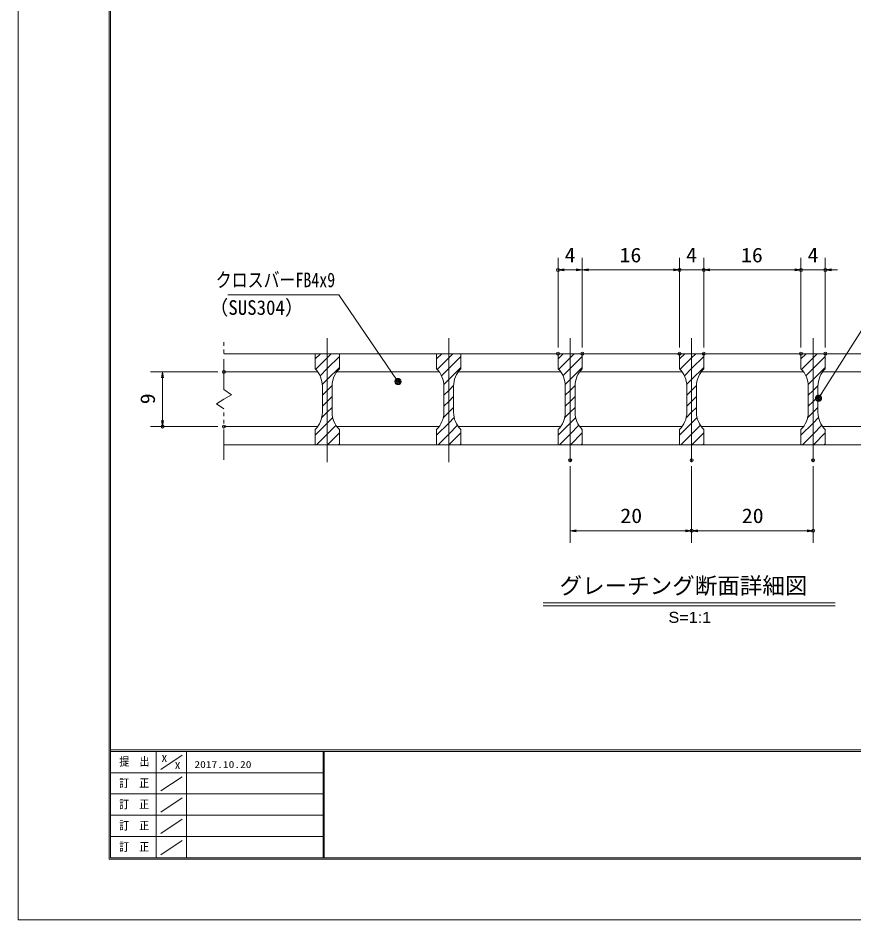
# Model space of a CAD drawing. Units: millimetres, scale not verified, with parts at other scales. Extents: x -1050 to 1050, y -742 to 742.
# Drawn here: x -1050 to -362, y -742 to 0 of the extents above; entities that cross this region are included whole.
import ezdxf
from ezdxf.enums import TextEntityAlignment as Align

# ---------------------------------------------------------------- set-up
doc = ezdxf.new("R2010")
doc.units = ezdxf.units.MM
doc.header["$LTSCALE"] = 5
doc.header["$PDMODE"] = 32
doc.header["$PDSIZE"] = 2.5
doc.linetypes.add('CHAIN1', pattern=[8, 5, -1, 1, -1])
doc.linetypes.add('DOUBLE_CHAIN1', pattern=[8.8, 5, -1, 0.6, -0.6, 0.6, -1])
for name, color, linetype, lineweight in [('0-0_7-図\u3000枠', 4, 'Continuous', 9), ('0-3_寸法注釈', 2, 'Continuous', 9), ('0-4_0', 2, 'Continuous', 9), ('0-5_DEFPOINTS', 134, 'Continuous', 9), ('0-6_蓋', 5, 'Continuous', 9), ('0-7_想像線', 134, 'DOUBLE_CHAIN1', 9), ('0-8_中心線', 6, 'CHAIN1', 9), ('0-9_ハッチング', 4, 'Continuous', 9)]:
    doc.layers.add(name, color=color, linetype=linetype, lineweight=lineweight)
doc.styles.add('HG丸ｺﾞｼｯｸM-PRO', font='')
doc.styles.add('ＭＳ ゴシック', font='')
doc.styles.get('HG丸ｺﾞｼｯｸM-PRO').set_extended_font_data('HG丸ｺﾞｼｯｸM-PRO')
doc.styles.get('ＭＳ ゴシック').set_extended_font_data('MS Gothic')

# ---------------------------------------------------------------- blocks, each defined once
blk = doc.blocks.new('_OPEN')
at = {"layer": '0-4_0'}
blk.add_line((0, 0), (-5, 0), dxfattribs=at)
blk.add_lwpolyline([(-5, 0.833), (0, 0), (-5, -0.833)], dxfattribs=at)
blk = doc.blocks.new('_Dot')
at = {"layer": '0-4_0'}
for p, q in [((-2.5, 0), (-5, 0)), ((2.445, 0.5), (-2.445, 0.5)), ((1.997, 1.5), (-1.997, 1.5)), ((2.289, -0.995), (-2.289, -0.995)), ((1.499, -1.995), (-1.499, -1.995))]:
    blk.add_line(p, q, dxfattribs=at)
for points in [[(2.5, 0), (2.48, 0.313), (2.421, 0.622), (2.324, 0.92), (2.191, 1.204), (2.023, 1.469), (1.822, 1.711), (1.594, 1.926), (1.34, 2.111), (1.064, 2.262), (0.773, 2.378), (0.468, 2.456), (0.157, 2.495), (-0.157, 2.495), (-0.468, 2.456), (-0.773, 2.378), (-1.064, 2.262), (-1.34, 2.111), (-1.594, 1.926), (-1.822, 1.711), (-2.023, 1.469), (-2.191, 1.204), (-2.324, 0.92), (-2.421, 0.622), (-2.48, 0.313), (-2.5, 0), (0, 0)], [(-2.5, 0), (-2.48, -0.313), (-2.421, -0.622), (-2.324, -0.92), (-2.191, -1.204), (-2.023, -1.469), (-1.822, -1.711), (-1.594, -1.926), (-1.34, -2.111), (-1.064, -2.262), (-0.773, -2.378), (-0.468, -2.456), (-0.157, -2.495), (0.157, -2.495), (0.468, -2.456), (0.773, -2.378), (1.064, -2.262), (1.34, -2.111), (1.594, -1.926), (1.822, -1.711), (2.023, -1.469), (2.191, -1.204), (2.324, -0.92), (2.421, -0.622), (2.48, -0.313), (2.5, 0), (0, 0)]]:
    blk.add_lwpolyline(points, close=True, dxfattribs=at)

msp = doc.modelspace()

# ---------------------------------------------------------------- linework, layer by layer
at = {"layer": '0-0_7-図\u3000枠'}
for p, q in [((-975, -692.5), (-975, 692.5)), ((-973.75, -691.25), (-973.75, 691.25)), ((998.75, -602.5), (-973.75, -602.5)), ((998.75, -603.75), (-973.75, -603.75)), ((-936.25, -691.192), (-936.25, -603.75)), ((-932.5, -618.606), (-915, -606.924)), ((-911.25, -603.75), (-911.25, -691.192)), ((-798.75, -603.75), (-798.75, -691.192)), ((-798, -603.75), (-798, -691.192)), ((-798.75, -621.25), (-973.75, -621.25)), ((-932.5, -636.247), (-915, -624.565)), ((-798.75, -638.75), (-973.75, -638.75)), ((-932.5, -653.747), (-915, -642.065)), ((-798.75, -656.25), (-973.75, -656.25)), ((-932.5, -671.247), (-915, -659.565)), ((-798.75, -673.75), (-973.75, -673.75)), ((-932.5, -688.747), (-915, -677.065)), ((1000, -692.5), (-975, -692.5)), ((998.75, -691.25), (-973.75, -691.25))]:
    msp.add_line(p, q, dxfattribs=at)
at = {"layer": '0-3_寸法注釈'}
for p, q in [((-605.45, -271.308), (-605.45, -197.4)), ((-585.45, -271.308), (-585.45, -197.4)), ((-585.45, -271.308), (-585.45, -197.4)), ((-505.45, -271.308), (-505.45, -197.4)), ((-505.45, -271.308), (-505.45, -197.4)), ((-485.45, -271.308), (-485.45, -197.4)), ((-485.45, -271.308), (-485.45, -197.4)), ((-405.45, -271.308), (-405.45, -197.4)), ((-405.45, -271.308), (-405.45, -197.4)), ((-385.45, -271.308), (-385.45, -197.4)), ((-590.45, -207.4), (-600.45, -207.4)), ((-580.45, -207.4), (-510.45, -207.4)), ((-510.45, -207.4), (-515.45, -207.4)), ((-505.45, -207.4), (-485.45, -207.4)), ((-480.45, -207.4), (-475.45, -207.4)), ((-480.45, -207.4), (-410.45, -207.4)), ((-410.45, -207.4), (-415.45, -207.4)), ((-405.45, -207.4), (-385.45, -207.4)), ((-380.45, -207.4), (-375.45, -207.4)), ((-885.45, -291.308), (-940.989, -291.308)), ((-930.989, -296.308), (-930.989, -331.308)), ((-885.45, -336.308), (-940.989, -336.308)), ((-595.45, -369.01), (-595.45, -432.029)), ((-495.45, -369.01), (-495.45, -432.029)), ((-495.45, -369.01), (-495.45, -432.029)), ((-395.45, -369.01), (-395.45, -432.029)), ((-590.45, -422.029), (-500.45, -422.029)), ((-490.45, -422.029), (-400.45, -422.029)), ((-617.576, -481.327), (-377.371, -481.327)), ((-617.576, -483.827), (-377.371, -483.827))]:
    msp.add_line(p, q, dxfattribs=at)
for points in [[(-877.188, -227.884), (-786.015, -227.884), (-737.754, -298.417)], [(-239.764, -227.917), (-336.954, -227.917), (-390.465, -312.166)]]:
    msp.add_lwpolyline(points, dxfattribs=at)
at = {"layer": '0-5_DEFPOINTS'}
msp.add_lwpolyline([(-1050, -742.5), (-1050, 742.5), (1050, 742.5), (1050, -742.5)], close=True, dxfattribs=at)
for p in [(-605.45, -207.4), (-505.45, -207.4), (-485.45, -207.4), (-405.45, -207.4), (-385.45, -207.4), (-605.45, -276.308), (-585.45, -276.308), (-505.45, -276.308), (-485.45, -276.308), (-405.45, -276.308), (-385.45, -276.308), (-880.45, -291.308), (-930.989, -336.308), (-880.45, -336.308), (-595.45, -364.01), (-495.45, -364.01), (-395.45, -364.01), (-495.45, -422.029), (-395.45, -422.029)]:
    msp.add_point(p, dxfattribs=at)
at = {"layer": '0-6_蓋'}
for p, q in [((-880.45, -276.308), (-110.45, -276.308)), ((-785.45, -276.308), (-805.45, -276.308)), ((-805.45, -288.808), (-805.45, -276.308)), ((-785.45, -288.808), (-785.45, -276.308)), ((-685.45, -276.308), (-705.45, -276.308)), ((-705.45, -288.808), (-705.45, -276.308)), ((-685.45, -288.808), (-685.45, -276.308)), ((-585.45, -276.308), (-605.45, -276.308)), ((-605.45, -288.808), (-605.45, -276.308)), ((-585.45, -288.808), (-585.45, -276.308)), ((-485.45, -276.308), (-505.45, -276.308)), ((-505.45, -288.808), (-505.45, -276.308)), ((-485.45, -288.808), (-485.45, -276.308)), ((-385.45, -276.308), (-405.45, -276.308)), ((-405.45, -288.808), (-405.45, -276.308)), ((-385.45, -288.808), (-385.45, -276.308)), ((-880.45, -291.308), (-803.289, -291.308)), ((-787.611, -291.308), (-703.289, -291.308)), ((-687.611, -291.308), (-603.289, -291.308)), ((-587.611, -291.308), (-503.289, -291.308)), ((-487.611, -291.308), (-403.289, -291.308)), ((-387.611, -291.308), (-303.289, -291.308)), ((-799.45, -303.091), (-799.45, -324.525)), ((-791.45, -303.091), (-791.45, -324.525)), ((-699.45, -303.091), (-699.45, -324.525)), ((-691.45, -303.091), (-691.45, -324.525)), ((-599.45, -303.091), (-599.45, -324.525)), ((-591.45, -303.091), (-591.45, -324.525)), ((-499.45, -303.091), (-499.45, -324.525)), ((-491.45, -303.091), (-491.45, -324.525)), ((-399.45, -303.091), (-399.45, -324.525)), ((-391.45, -303.091), (-391.45, -324.525)), ((-880.45, -336.308), (-803.289, -336.308)), ((-805.45, -338.808), (-805.45, -351.308)), ((-787.611, -336.308), (-703.289, -336.308)), ((-785.45, -338.808), (-785.45, -351.308)), ((-705.45, -338.808), (-705.45, -351.308)), ((-687.611, -336.308), (-603.289, -336.308)), ((-685.45, -338.808), (-685.45, -351.308)), ((-605.45, -338.808), (-605.45, -351.308)), ((-587.611, -336.308), (-503.289, -336.308)), ((-585.45, -338.808), (-585.45, -351.308)), ((-505.45, -338.808), (-505.45, -351.308)), ((-487.611, -336.308), (-403.289, -336.308)), ((-485.45, -338.808), (-485.45, -351.308)), ((-405.45, -338.808), (-405.45, -351.308)), ((-387.611, -336.308), (-303.289, -336.308)), ((-385.45, -338.808), (-385.45, -351.308)), ((-880.45, -351.308), (-110.45, -351.308)), ((-805.45, -351.308), (-785.45, -351.308)), ((-705.45, -351.308), (-685.45, -351.308)), ((-605.45, -351.308), (-585.45, -351.308)), ((-505.45, -351.308), (-485.45, -351.308)), ((-405.45, -351.308), (-385.45, -351.308))]:
    msp.add_line(p, q, dxfattribs=at)
for centre, start, end in [((-819.45, -303.091), 0, 45.573), ((-771.45, -303.091), 134.427, 180), ((-719.45, -303.091), 0, 45.573), ((-671.45, -303.091), 134.427, 180), ((-619.45, -303.091), 0, 45.573), ((-571.45, -303.091), 134.427, 180), ((-519.45, -303.091), 0, 45.573), ((-471.45, -303.091), 134.427, 180), ((-419.45, -303.091), 0, 45.573), ((-371.45, -303.091), 134.427, 180), ((-819.45, -324.525), 314.427, 0), ((-771.45, -324.525), 180, 225.573), ((-719.45, -324.525), 314.427, 0), ((-671.45, -324.525), 180, 225.573), ((-619.45, -324.525), 314.427, 0), ((-571.45, -324.525), 180, 225.573), ((-519.45, -324.525), 314.427, 0), ((-471.45, -324.525), 180, 225.573), ((-419.45, -324.525), 314.427, 0), ((-371.45, -324.525), 180, 225.573)]:
    msp.add_arc(centre, 20, start, end, dxfattribs=at)
at = {"layer": '0-7_想像線'}
for p, q in [((-880.45, -305.859), (-880.45, -263.808)), ((-880.45, -305.859), (-874.157, -310.072)), ((-874.157, -310.072), (-880.45, -313.808)), ((-880.45, -363.808), (-880.45, -321.757))]:
    msp.add_line(p, q, dxfattribs=at)
msp.add_lwpolyline([(-880.45, -321.757), (-886.743, -317.545), (-880.45, -313.808)], dxfattribs=at)
at = {"layer": '0-8_中心線'}
for p, q in [((-795.45, -365.535), (-795.45, -263.606)), ((-695.45, -365.535), (-695.45, -263.606)), ((-595.45, -365.535), (-595.45, -263.606)), ((-495.45, -365.535), (-495.45, -263.606)), ((-395.45, -365.535), (-395.45, -263.606))]:
    msp.add_line(p, q, dxfattribs=at)
at = {"layer": '0-9_ハッチング'}
for p, q in [((-805.45, -276.308), (-805.45, -288.808)), ((-805.45, -280.665), (-801.093, -276.308)), ((-705.45, -276.308), (-705.45, -288.808)), ((-705.45, -280.665), (-701.093, -276.308)), ((-605.45, -276.308), (-605.45, -288.808)), ((-605.45, -280.665), (-601.093, -276.308)), ((-505.45, -276.308), (-505.45, -288.808)), ((-505.45, -280.665), (-501.093, -276.308)), ((-405.45, -276.308), (-405.45, -288.808)), ((-405.45, -280.665), (-401.093, -276.308)), ((-799.45, -303.091), (-799.45, -324.525)), ((-791.45, -324.525), (-791.45, -303.091)), ((-699.45, -303.091), (-699.45, -324.525)), ((-691.45, -324.525), (-691.45, -303.091)), ((-599.45, -303.091), (-599.45, -324.525)), ((-591.45, -324.525), (-591.45, -303.091)), ((-499.45, -303.091), (-499.45, -324.525)), ((-491.45, -324.525), (-491.45, -303.091)), ((-399.45, -303.091), (-399.45, -324.525)), ((-391.45, -324.525), (-391.45, -303.091)), ((-795.271, -351.308), (-785.45, -341.488)), ((-695.271, -351.308), (-685.45, -341.488)), ((-595.271, -351.308), (-585.45, -341.488)), ((-495.271, -351.308), (-485.45, -341.488)), ((-395.271, -351.308), (-385.45, -341.488)), ((-786.29, -351.308), (-785.45, -350.468)), ((-686.29, -351.308), (-685.45, -350.468)), ((-586.29, -351.308), (-585.45, -350.468)), ((-486.29, -351.308), (-485.45, -350.468)), ((-386.29, -351.308), (-385.45, -350.468))]:
    msp.add_line(p, q, dxfattribs=at)
for points in [[(-805.45, -338.808), (-805.45, -351.308), (-795.45, -351.308), (-795.45, -276.308), (-805.45, -276.308)], [(-805.061, -289.256), (-795.45, -279.646), (-792.113, -276.308)], [(-801.402, -294.578), (-795.45, -288.626), (-785.45, -278.626)], [(-795.45, -276.308), (-795.45, -351.308), (-785.45, -351.308), (-785.45, -338.808)], [(-785.45, -288.808), (-785.45, -276.308), (-795.45, -276.308)], [(-705.45, -338.808), (-705.45, -351.308), (-695.45, -351.308), (-695.45, -276.308), (-705.45, -276.308)], [(-705.061, -289.256), (-695.45, -279.646), (-692.113, -276.308)], [(-701.402, -294.578), (-695.45, -288.626), (-685.45, -278.626)], [(-695.45, -276.308), (-695.45, -351.308), (-685.45, -351.308), (-685.45, -338.808)], [(-685.45, -288.808), (-685.45, -276.308), (-695.45, -276.308)], [(-605.45, -338.808), (-605.45, -351.308), (-595.45, -351.308), (-595.45, -276.308), (-605.45, -276.308)], [(-605.061, -289.256), (-595.45, -279.646), (-592.113, -276.308)], [(-601.402, -294.578), (-595.45, -288.626), (-585.45, -278.626)], [(-595.45, -276.308), (-595.45, -351.308), (-585.45, -351.308), (-585.45, -338.808)], [(-585.45, -288.808), (-585.45, -276.308), (-595.45, -276.308)], [(-505.45, -338.808), (-505.45, -351.308), (-495.45, -351.308), (-495.45, -276.308), (-505.45, -276.308)], [(-505.061, -289.256), (-495.45, -279.646), (-492.113, -276.308)], [(-501.402, -294.578), (-495.45, -288.626), (-485.45, -278.626)], [(-495.45, -276.308), (-495.45, -351.308), (-485.45, -351.308), (-485.45, -338.808)], [(-485.45, -288.808), (-485.45, -276.308), (-495.45, -276.308)], [(-405.45, -338.808), (-405.45, -351.308), (-395.45, -351.308), (-395.45, -276.308), (-405.45, -276.308)], [(-405.061, -289.256), (-395.45, -279.646), (-392.113, -276.308)], [(-401.402, -294.578), (-395.45, -288.626), (-385.45, -278.626)], [(-395.45, -276.308), (-395.45, -351.308), (-385.45, -351.308), (-385.45, -338.808)], [(-385.45, -288.808), (-385.45, -276.308), (-395.45, -276.308)], [(-799.56, -301.716), (-795.45, -297.606), (-785.45, -287.606)], [(-699.56, -301.716), (-695.45, -297.606), (-685.45, -287.606)], [(-599.56, -301.716), (-595.45, -297.606), (-585.45, -287.606)], [(-499.56, -301.716), (-495.45, -297.606), (-485.45, -287.606)], [(-399.56, -301.716), (-395.45, -297.606), (-385.45, -287.606)], [(-799.45, -310.586), (-795.45, -306.586), (-791.406, -302.543)], [(-699.45, -310.586), (-695.45, -306.586), (-691.406, -302.543)], [(-599.45, -310.586), (-595.45, -306.586), (-591.406, -302.543)], [(-499.45, -310.586), (-495.45, -306.586), (-491.406, -302.543)], [(-399.45, -310.586), (-395.45, -306.586), (-391.406, -302.543)], [(-799.45, -319.567), (-795.45, -315.567), (-791.45, -311.567)], [(-699.45, -319.567), (-695.45, -315.567), (-691.45, -311.567)], [(-599.45, -319.567), (-595.45, -315.567), (-591.45, -311.567)], [(-499.45, -319.567), (-495.45, -315.567), (-491.45, -311.567)], [(-399.45, -319.567), (-395.45, -315.567), (-391.45, -311.567)], [(-800.058, -329.155), (-795.45, -324.547), (-791.45, -320.547)], [(-700.058, -329.155), (-695.45, -324.547), (-691.45, -320.547)], [(-600.058, -329.155), (-595.45, -324.547), (-591.45, -320.547)], [(-500.058, -329.155), (-495.45, -324.547), (-491.45, -320.547)], [(-400.058, -329.155), (-395.45, -324.547), (-391.45, -320.547)], [(-805.45, -343.527), (-795.45, -333.527), (-790.888, -328.965)], [(-705.45, -343.527), (-695.45, -333.527), (-690.888, -328.965)], [(-605.45, -343.527), (-595.45, -333.527), (-590.888, -328.965)], [(-505.45, -343.527), (-495.45, -333.527), (-490.888, -328.965)], [(-405.45, -343.527), (-395.45, -333.527), (-390.888, -328.965)], [(-804.251, -351.308), (-795.45, -342.507), (-788.233, -335.29)], [(-704.251, -351.308), (-695.45, -342.507), (-688.233, -335.29)], [(-604.251, -351.308), (-595.45, -342.507), (-588.233, -335.29)], [(-504.251, -351.308), (-495.45, -342.507), (-488.233, -335.29)], [(-404.251, -351.308), (-395.45, -342.507), (-388.233, -335.29)]]:
    msp.add_lwpolyline(points, dxfattribs=at)
for centre, start, end in [((-819.45, -303.091), 0, 45.573), ((-771.45, -303.091), 134.427, 180), ((-719.45, -303.091), 0, 45.573), ((-671.45, -303.091), 134.427, 180), ((-619.45, -303.091), 0, 45.573), ((-571.45, -303.091), 134.427, 180), ((-519.45, -303.091), 0, 45.573), ((-471.45, -303.091), 134.427, 180), ((-419.45, -303.091), 0, 45.573), ((-371.45, -303.091), 134.427, 180), ((-819.45, -324.525), 314.427, 0), ((-771.45, -324.525), 180, 225.573), ((-719.45, -324.525), 314.427, 0), ((-671.45, -324.525), 180, 225.573), ((-619.45, -324.525), 314.427, 0), ((-571.45, -324.525), 180, 225.573), ((-519.45, -324.525), 314.427, 0), ((-471.45, -324.525), 180, 225.573), ((-419.45, -324.525), 314.427, 0), ((-371.45, -324.525), 180, 225.573)]:
    msp.add_arc(centre, 20, start, end, dxfattribs=at)

# ---------------------------------------------------------------- block references
at = {"layer": '0-3_寸法注釈'}
for name, p, rotation in [('_OPEN', (-605.45, -207.4), 180), ('_OPEN', (-585.45, -207.4), 180), ('_OPEN', (-485.45, -207.4), 180), ('_OPEN', (-485.45, -207.4), 180), ('_OPEN', (-385.45, -207.4), 180), ('_OPEN', (-930.989, -291.308), 90), ('_Dot', (-737.181, -299.237), 304.93122), ('_Dot', (-391.009, -313.006), 237.09638), ('_OPEN', (-930.989, -336.308), 270), ('_OPEN', (-595.45, -422.029), 180), ('_OPEN', (-495.45, -422.029), 180)]:
    msp.add_blockref(name, p, dxfattribs=dict(at, rotation=rotation))
for p in [(-585.45, -207.4), (-505.45, -207.4), (-505.45, -207.4), (-405.45, -207.4), (-405.45, -207.4), (-495.45, -422.029), (-395.45, -422.029)]:
    msp.add_blockref('_OPEN', p, dxfattribs=at)

# ---------------------------------------------------------------- texts
at = {"layer": '0-0_7-図\u3000枠', "color": 5, "style": 'ＭＳ ゴシック'}
for s, height, width, p in [('提\u3000出', 6.745, 0.9, (-966.593, -617.56)), ('X', 5.755, 1.2, (-931.902, -614.076)), ('X', 5.755, 1.2, (-920.995, -620.022)), ('2017.10.20', 5.755, 1.2, (-904.801, -619.113)), ('訂\u3000正', 6.745, 0.9, (-966.76, -635.201)), ('訂\u3000正', 6.745, 0.9, (-966.76, -652.701)), ('訂\u3000正', 6.745, 0.9, (-966.76, -670.201)), ('訂\u3000正', 6.745, 0.9, (-966.76, -687.701))]:
    msp.add_text(s, height=height, dxfattribs=dict(at, width=width)).set_placement(p, align=Align.BOTTOM_LEFT)
at = {"layer": '0-3_寸法注釈', "color": 7}
for s, height, style, width, p in [('4', 12.02, 'ＭＳ ゴシック', 1.1, (-600.035, -204.713)), ('16', 12.02, 'ＭＳ ゴシック', 1.1, (-554.838, -204.713)), ('4', 12.02, 'ＭＳ ゴシック', 1.1, (-500.035, -204.713)), ('16', 12.02, 'ＭＳ ゴシック', 1.1, (-454.838, -204.713)), ('4', 12.02, 'ＭＳ ゴシック', 1.1, (-400.035, -204.713)), ('クロスバーFB4x9', 12.02, 'ＭＳ ゴシック', 0.8, (-887.208, -225.197)), ('（SUS304）', 12.02, 'ＭＳ ゴシック', 0.95, (-892.467, -247.956)), ('20', 12.02, 'ＭＳ ゴシック', 1.1, (-554.183, -419.342)), ('20', 12.02, 'ＭＳ ゴシック', 1.1, (-454.183, -419.342)), ('S=1:1', 9.062, 'HG丸ｺﾞｼｯｸM-PRO', 1.1, (-514.549, -500.628))]:
    msp.add_text(s, height=height, dxfattribs=dict(at, style=style, width=width)).set_placement(p, align=Align.BOTTOM_LEFT)
at = {"layer": '0-3_寸法注釈', "color": 7, "style": 'ＭＳ ゴシック', "width": 1.1}
msp.add_text('9', height=12.02, rotation=90, dxfattribs=at).set_placement((-933.676, -317.957), align=Align.BOTTOM_LEFT)
at = {"layer": '0-3_寸法注釈', "color": 7, "style": 'HG丸ｺﾞｼｯｸM-PRO'}
msp.add_text('グレーチング断面詳細図', height=13.6, dxfattribs=at).set_placement((-604.214, -478.216), align=Align.BOTTOM_LEFT)

doc.saveas('drawing.dxf')
